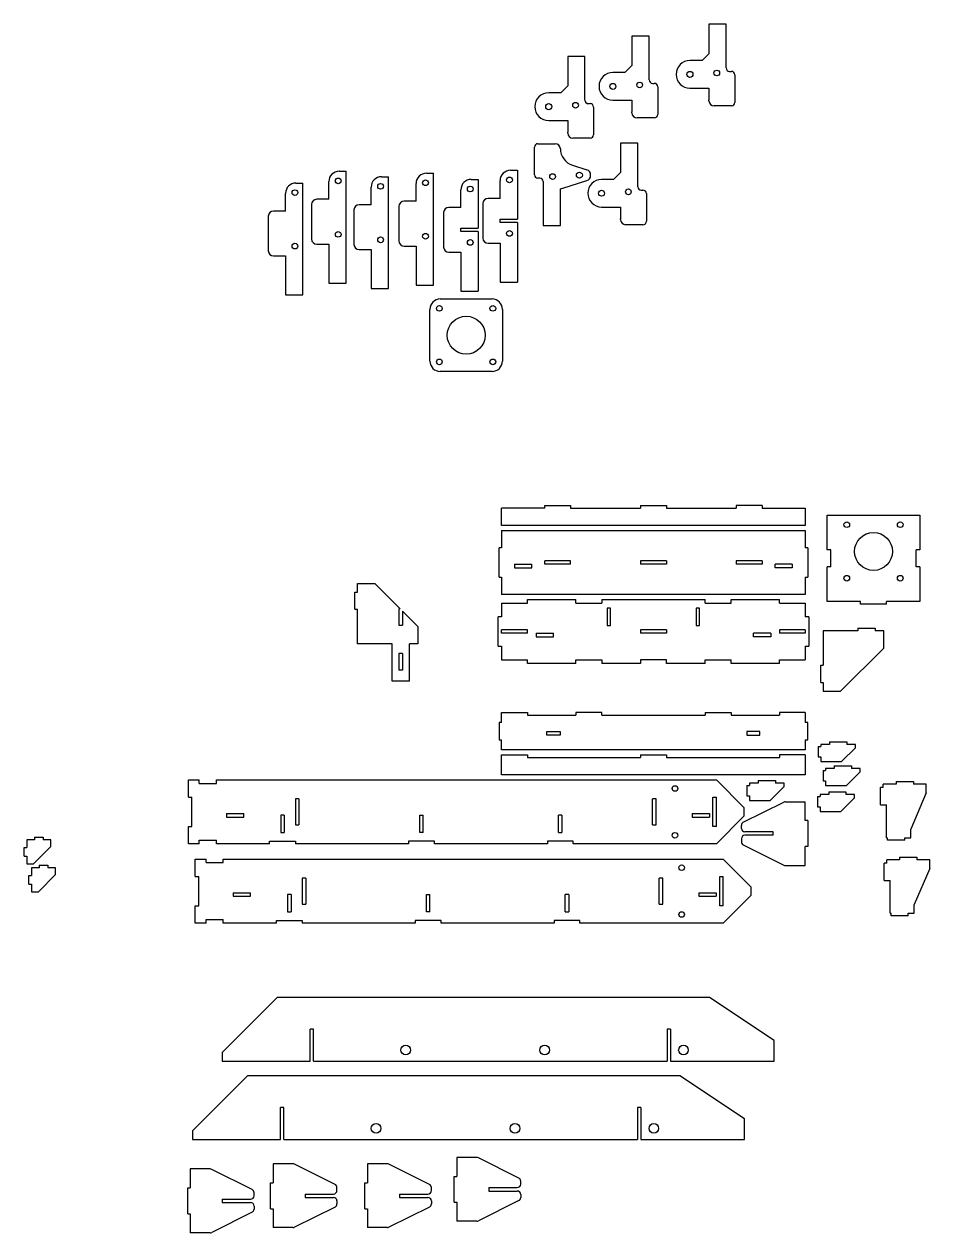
# Model space of a CAD drawing. Header units: millimetres. Extents: x -1032 to 1068, y -74 to 636.
# Drawn here: x 543 to 1068, y -64 to 636 of the extents above; entities that cross this region are included whole.
import ezdxf
from ezdxf.lldxf.tags import DXFTag

# ---------------------------------------------------------------- set-up
doc = ezdxf.new("R2010")
doc.units = ezdxf.units.MM
for name, color, linetype in [('BOTTOM__PLATE', 7, 'Continuous'), ('BOTTOM_CORNER_SU', 7, 'Continuous'), ('BOTTOM_JOINT_SUP', 7, 'Continuous'), ('BOTTOM_SUPPORT_P', 7, 'Continuous'), ('CORNER_SUPPORT', 7, 'Continuous'), ('Default', 7, 'Continuous'), ('EXRTUDER_BASE', 7, 'Continuous'), ('EXTRUDER_BOTTOM', 7, 'Continuous'), ('EXTRUDER_BOTTOM_', 7, 'Continuous'), ('EXTRUDER_MIDDLE_', 7, 'Continuous'), ('EXTRUDER_TOP', 7, 'Continuous'), ('MOTOR_CLAMP', 7, 'Continuous'), ('SIDE_PLATE', 7, 'Continuous'), ('SIDE_SUPPORT_PLA', 7, 'Continuous'), ('SUPPORT', 7, 'Continuous'), ('TOP_CORNER_SUPPO', 7, 'Continuous'), ('TOP_PLATE_', 7, 'Continuous'), ('TOP_SUPPORT_PLAT', 7, 'Continuous')]:
    doc.layers.add(name, color=color, linetype=linetype)
tags = doc.linetypes.add('HIDDEN2', pattern=[4.7625, 3.175, -1.5875]).pattern_tags.tags
tags[6:7] = [DXFTag(74, 4), DXFTag(75, 0), DXFTag(340, '0'), DXFTag(46, 0.0), DXFTag(50, 0.0), DXFTag(44, 0.0), DXFTag(45, 0.0)]
tags[4:5] = [DXFTag(74, 4), DXFTag(75, 0), DXFTag(340, '0'), DXFTag(46, 0.0), DXFTag(50, 0.0), DXFTag(44, 0.0), DXFTag(45, 0.0)]

# ---------------------------------------------------------------- blocks, each defined once
blk = doc.blocks.new('SE12')
at = {"layer": 'BOTTOM__PLATE', "color": 7, "linetype": 'Continuous'}
for p, q in [((820.23, 343), (996.23, 343)), ((820.23, 343), (820.23, 333)), ((996.23, 343), (996.23, 333)), ((818.73, 316), (818.73, 333)), ((820.23, 333), (818.73, 333)), ((997.73, 333), (996.23, 333)), ((997.73, 333), (997.73, 316)), ((827.73, 323.5), (827.73, 321.5)), ((827.73, 323.5), (837.73, 323.5)), ((837.73, 321.5), (837.73, 323.5)), ((860.23, 325.5), (845.23, 325.5)), ((845.23, 323.5), (845.23, 325.5)), ((860.23, 323.5), (845.23, 323.5)), ((860.23, 323.5), (860.23, 325.5)), ((900.73, 325.5), (900.73, 323.5)), ((915.73, 325.5), (900.73, 325.5)), ((915.73, 323.5), (900.73, 323.5)), ((915.73, 325.5), (915.73, 323.5)), ((971.23, 325.5), (956.23, 325.5)), ((956.23, 325.5), (956.23, 323.5)), ((971.23, 323.5), (956.23, 323.5)), ((971.23, 325.5), (971.23, 323.5)), ((978.73, 321.5), (978.73, 323.5)), ((988.73, 323.5), (978.73, 323.5)), ((988.73, 323.5), (988.73, 321.5)), ((818.73, 316), (820.23, 316)), ((820.23, 316), (820.23, 306)), ((827.73, 321.5), (837.73, 321.5)), ((988.73, 321.5), (978.73, 321.5)), ((996.23, 316), (996.23, 306)), ((996.23, 316), (997.73, 316)), ((996.23, 306), (820.23, 306))]:
    blk.add_line(p, q, dxfattribs=at)
blk = doc.blocks.new('SE13')
at = {"layer": 'BOTTOM_CORNER_SU', "color": 7, "linetype": 'Continuous'}
for p, q in [((1048.91, 197.52), (1048.91, 196.02)), ((1048.91, 197.52), (1058.91, 197.52)), ((1058.91, 197.52), (1058.91, 196.02)), ((1039.91, 184.02), (1039.91, 194.02)), ((1041.41, 194.02), (1039.91, 194.02)), ((1048.91, 196.02), (1041.41, 196.02)), ((1041.41, 194.02), (1041.41, 196.02)), ((1066.41, 191.02), (1057.41, 170.02)), ((1066.41, 196.02), (1058.91, 196.02)), ((1066.41, 191.02), (1066.41, 196.02)), ((1039.91, 184.02), (1043.41, 184.02)), ((1043.41, 165.02), (1043.41, 184.02)), ((1057.41, 165.02), (1057.41, 170.02)), ((1043.41, 165.02), (1043.91, 165.02)), ((1043.91, 163.52), (1043.91, 165.02)), ((1053.91, 163.52), (1043.91, 163.52)), ((1053.91, 165.02), (1057.41, 165.02)), ((1053.91, 163.52), (1053.91, 165.02))]:
    blk.add_line(p, q, dxfattribs=at)
blk = doc.blocks.new('SE14')
at = {"layer": 'BOTTOM_SUPPORT_P', "color": 7, "linetype": 'Continuous'}
for p, q in [((845.23, 357.5), (860.23, 357.5)), ((845.23, 356), (845.23, 357.5)), ((860.23, 357.5), (860.23, 356)), ((900.73, 357.5), (900.73, 356)), ((900.73, 357.5), (915.73, 357.5)), ((915.73, 357.5), (915.73, 356)), ((956.23, 357.5), (956.23, 356)), ((971.23, 357.5), (956.23, 357.5)), ((971.23, 357.5), (971.23, 356)), ((820.23, 346), (820.23, 356)), ((845.23, 356), (820.23, 356)), ((860.23, 356), (900.73, 356)), ((915.73, 356), (956.23, 356)), ((971.23, 356), (996.23, 356)), ((996.23, 356), (996.23, 346)), ((996.23, 346), (820.23, 346))]:
    blk.add_line(p, q, dxfattribs=at)
blk = doc.blocks.new('SE15')
at = {"layer": 'CORNER_SUPPORT', "color": 7, "linetype": 'Continuous'}
for p, q in [((794.31, -20.23), (794.31, -31.23)), ((805.84, -20.23), (794.31, -20.23)), ((830.2, -32.18), (806.73, -20.44)), ((792.81, -31.23), (794.31, -31.23)), ((792.81, -46.23), (792.81, -31.23)), ((831.31, -35.73), (831.31, -33.97)), ((812.81, -37.73), (829.31, -37.73)), ((812.81, -37.73), (812.81, -39.73)), ((812.81, -39.73), (829.31, -39.73)), ((831.31, -41.73), (831.31, -43.5)), ((792.81, -46.23), (794.31, -46.23)), ((794.31, -46.23), (794.31, -57.23)), ((830.2, -45.28), (806.73, -57.02)), ((805.84, -57.23), (794.31, -57.23))]:
    blk.add_line(p, q, dxfattribs=at)
for centre, start, end in [((805.84, -22.23), 63.43495, 90), ((829.31, -33.97), 0, 63.43495), ((829.31, -35.73), 270, 0), ((829.31, -41.73), 0, 90), ((829.31, -43.5), 296.56505, 0), ((805.84, -55.23), 270, 296.56505)]:
    blk.add_arc(centre, 2, start, end, dxfattribs=at)
blk = doc.blocks.new('SE16')
at = {"layer": 'MOTOR_CLAMP', "color": 7, "linetype": 'Continuous'}
for p, q in [((1009.02, 351.9), (1062.62, 351.9)), ((1009.02, 331.9), (1009.02, 351.9)), ((1062.62, 351.9), (1062.62, 331.9)), ((1011.02, 331.9), (1009.02, 331.9)), ((1011.02, 321.9), (1011.02, 331.9)), ((1062.62, 331.9), (1060.62, 331.9)), ((1060.62, 321.9), (1060.62, 331.9)), ((1009.02, 301.9), (1009.02, 321.9)), ((1011.02, 321.9), (1009.02, 321.9)), ((1062.62, 321.9), (1060.62, 321.9)), ((1062.62, 321.9), (1062.62, 301.9)), ((1028.32, 301.9), (1009.02, 301.9)), ((1028.32, 300.4), (1028.32, 301.9)), ((1062.62, 301.9), (1043.32, 301.9)), ((1043.32, 300.4), (1043.32, 301.9)), ((1043.32, 300.4), (1028.32, 300.4))]:
    blk.add_line(p, q, dxfattribs=at)
for centre, radius in [((1020.32, 346.4), 1.65), ((1051.32, 346.4), 1.65), ((1035.82, 330.9), 11), ((1020.32, 315.4), 1.65), ((1051.32, 315.4), 1.65)]:
    blk.add_circle(centre, radius, dxfattribs=at)
blk = doc.blocks.new('SE17')
at = {"layer": 'SIDE_PLATE', "color": 7, "linetype": 'Continuous'}
for p, q in [((638.73, 198.5), (644.98, 198.5)), ((638.73, 188.5), (638.73, 198.5)), ((644.98, 196.5), (644.98, 198.5)), ((644.98, 196.5), (654.98, 196.5)), ((654.98, 198.5), (944.73, 198.5)), ((654.98, 196.5), (654.98, 198.5)), ((960.73, 182.5), (944.73, 198.5)), ((638.73, 188.5), (640.73, 188.5)), ((640.73, 171.5), (640.73, 188.5)), ((700.73, 187.5), (700.73, 172.5)), ((702.73, 187.5), (700.73, 187.5)), ((702.73, 187.5), (702.73, 172.5)), ((909.73, 187.5), (907.73, 187.5)), ((907.73, 172.5), (907.73, 187.5)), ((909.73, 172.5), (909.73, 187.5)), ((942.73, 188.5), (944.73, 188.5)), ((942.73, 171.5), (942.73, 188.5)), ((944.73, 171.5), (944.73, 188.5)), ((960.73, 182.5), (960.73, 177.5)), ((660.73, 179), (660.73, 177)), ((660.73, 179), (670.73, 179)), ((660.73, 177), (670.73, 177)), ((670.73, 177), (670.73, 179)), ((692.23, 178), (692.23, 168)), ((694.23, 178), (692.23, 178)), ((694.23, 178), (694.23, 168)), ((772.73, 168), (772.73, 178)), ((772.73, 178), (774.73, 178)), ((774.73, 168), (774.73, 178)), ((853.23, 168), (853.23, 178)), ((855.23, 178), (853.23, 178)), ((855.23, 178), (855.23, 168)), ((930.73, 179), (930.73, 177)), ((930.73, 179), (940.73, 179)), ((930.73, 177), (940.73, 177)), ((940.73, 179), (940.73, 177)), ((960.73, 177.5), (944.73, 161.5)), ((638.73, 171.5), (640.73, 171.5)), ((638.73, 161.5), (638.73, 171.5)), ((700.73, 172.5), (702.73, 172.5)), ((907.73, 172.5), (909.73, 172.5)), ((944.73, 171.5), (942.73, 171.5)), ((644.98, 161.5), (638.73, 161.5)), ((644.98, 163.5), (654.98, 163.5)), ((644.98, 161.5), (644.98, 163.5)), ((654.98, 161.5), (654.98, 163.5)), ((685.73, 161.5), (654.98, 161.5)), ((685.73, 163), (700.73, 163)), ((685.73, 161.5), (685.73, 163)), ((692.23, 168), (694.23, 168)), ((700.73, 163), (700.73, 161.5)), ((766.23, 161.5), (700.73, 161.5)), ((766.23, 163), (766.23, 161.5)), ((781.23, 163), (766.23, 163)), ((774.73, 168), (772.73, 168)), ((781.23, 161.5), (781.23, 163)), ((846.73, 161.5), (781.23, 161.5)), ((846.73, 163), (846.73, 161.5)), ((861.73, 163), (846.73, 163)), ((853.23, 168), (855.23, 168)), ((861.73, 161.5), (861.73, 163)), ((944.73, 161.5), (861.73, 161.5))]:
    blk.add_line(p, q, dxfattribs=at)
for centre in [(920.7, 193.55), (920.7, 166.44)]:
    blk.add_circle(centre, 1.62, dxfattribs=at)
blk = doc.blocks.new('SE18')
at = {"layer": 'SIDE_SUPPORT_PLA', "color": 7, "linetype": 'Continuous'}
for p, q in [((658.16, 40.49), (690.16, 72.49)), ((940.74, 72.49), (690.16, 72.49)), ((978.16, 47.49), (940.74, 72.49)), ((711.16, 53.99), (709.16, 53.99)), ((709.16, 35.49), (709.16, 53.99)), ((711.16, 35.49), (711.16, 53.99)), ((916.16, 53.99), (916.16, 35.49)), ((918.16, 53.99), (916.16, 53.99)), ((918.16, 53.99), (918.16, 35.49)), ((978.16, 35.49), (978.16, 47.49)), ((658.16, 40.49), (658.16, 35.49)), ((658.16, 35.49), (709.16, 35.49)), ((711.16, 35.49), (916.16, 35.49)), ((918.16, 35.49), (978.16, 35.49))]:
    blk.add_line(p, q, dxfattribs=at)
for centre in [(764.66, 41.99), (845.16, 41.99), (925.66, 41.99)]:
    blk.add_circle(centre, 2.8, dxfattribs=at)
blk = doc.blocks.new('SE19')
at = {"layer": 'TOP_CORNER_SUPPO', "color": 7, "linetype": 'Continuous'}
for p, q in [((1006.71, 284.94), (1006.71, 264.94)), ((1026.71, 284.94), (1006.71, 284.94)), ((1026.71, 286.44), (1026.71, 284.94)), ((1026.71, 286.44), (1036.71, 286.44)), ((1036.71, 286.44), (1036.71, 284.94)), ((1041.71, 284.94), (1036.71, 284.94)), ((1041.71, 274.94), (1041.71, 284.94)), ((1041.71, 274.94), (1016.71, 249.94)), ((1005.21, 264.94), (1006.71, 264.94)), ((1005.21, 254.94), (1005.21, 264.94)), ((1005.21, 254.94), (1006.71, 254.94)), ((1006.71, 254.94), (1006.71, 249.94)), ((1006.71, 249.94), (1016.71, 249.94))]:
    blk.add_line(p, q, dxfattribs=at)
blk = doc.blocks.new('SE20')
at = {"layer": 'TOP_PLATE_', "color": 7, "linetype": 'Continuous'}
for p, q in [((835.23, 303), (863.23, 303)), ((835.23, 301), (835.23, 303)), ((863.23, 301), (863.23, 303)), ((878.23, 303), (938.23, 303)), ((878.23, 303), (878.23, 301)), ((938.23, 301), (938.23, 303)), ((953.23, 303), (981.23, 303)), ((953.23, 301), (953.23, 303)), ((981.23, 301), (981.23, 303)), ((820.23, 301), (820.23, 293)), ((820.23, 301), (835.23, 301)), ((863.23, 301), (878.23, 301)), ((881.43, 298), (881.43, 288)), ((883.43, 298), (881.43, 298)), ((883.43, 288), (883.43, 298)), ((933.03, 298), (933.03, 288)), ((935.03, 298), (933.03, 298)), ((935.03, 288), (935.03, 298)), ((938.23, 301), (953.23, 301)), ((981.23, 301), (996.23, 301)), ((996.23, 301), (996.23, 293)), ((818.23, 276), (818.23, 293)), ((820.23, 293), (818.23, 293)), ((881.43, 288), (883.43, 288)), ((933.03, 288), (935.03, 288)), ((998.23, 293), (996.23, 293)), ((998.23, 293), (998.23, 276)), ((835.23, 285.5), (820.23, 285.5)), ((820.23, 283.5), (820.23, 285.5)), ((835.23, 283.5), (820.23, 283.5)), ((835.23, 283.5), (835.23, 285.5)), ((840.23, 283.5), (840.23, 281.5)), ((840.23, 283.5), (850.23, 283.5)), ((840.23, 281.5), (850.23, 281.5)), ((850.23, 281.5), (850.23, 283.5)), ((900.73, 285.5), (900.73, 283.5)), ((915.73, 285.5), (900.73, 285.5)), ((915.73, 283.5), (900.73, 283.5)), ((915.73, 285.5), (915.73, 283.5)), ((966.23, 281.5), (966.23, 283.5)), ((976.23, 283.5), (966.23, 283.5)), ((976.23, 281.5), (966.23, 281.5)), ((976.23, 283.5), (976.23, 281.5)), ((996.23, 285.5), (981.23, 285.5)), ((981.23, 285.5), (981.23, 283.5)), ((996.23, 283.5), (981.23, 283.5)), ((996.23, 285.5), (996.23, 283.5)), ((818.23, 276), (820.23, 276)), ((820.23, 276), (820.23, 268)), ((996.23, 276), (996.23, 268)), ((996.23, 276), (998.23, 276)), ((820.23, 268), (835.23, 268)), ((835.23, 266), (835.23, 268)), ((863.23, 268), (878.23, 268)), ((863.23, 266), (863.23, 268)), ((878.23, 268), (878.23, 266)), ((900.73, 268), (900.73, 266)), ((915.73, 268), (900.73, 268)), ((915.73, 266), (915.73, 268)), ((938.23, 268), (953.23, 268)), ((938.23, 266), (938.23, 268)), ((953.23, 266), (953.23, 268)), ((981.23, 268), (996.23, 268)), ((981.23, 266), (981.23, 268)), ((863.23, 266), (835.23, 266)), ((900.73, 266), (878.23, 266)), ((938.23, 266), (915.73, 266)), ((981.23, 266), (953.23, 266))]:
    blk.add_line(p, q, dxfattribs=at)
blk = doc.blocks.new('SE21')
at = {"layer": 'TOP_SUPPORT_PLAT', "color": 7, "linetype": 'Continuous'}
for p, q in [((820.23, 231.75), (818.73, 231.75)), ((818.73, 231.75), (818.73, 221.75)), ((820.23, 237.5), (835.23, 237.5)), ((820.23, 231.75), (820.23, 237.5)), ((835.23, 237.5), (835.23, 236)), ((835.23, 236), (863.23, 236)), ((878.23, 237.5), (863.23, 237.5)), ((863.23, 237.5), (863.23, 236)), ((878.23, 236), (878.23, 237.5)), ((878.23, 236), (938.23, 236)), ((938.23, 237.5), (938.23, 236)), ((938.23, 237.5), (953.23, 237.5)), ((953.23, 237.5), (953.23, 236)), ((953.23, 236), (981.23, 236)), ((996.23, 237.5), (981.23, 237.5)), ((981.23, 237.5), (981.23, 236)), ((996.23, 237.5), (996.23, 231.75)), ((997.73, 231.75), (996.23, 231.75)), ((997.73, 221.75), (997.73, 231.75)), ((846.51, 226.52), (854.1, 226.52)), ((846.51, 224.52), (846.51, 226.52)), ((854.1, 224.52), (846.51, 224.52)), ((854.1, 226.52), (854.1, 224.52)), ((962.35, 226.52), (962.35, 224.52)), ((969.94, 226.52), (962.35, 226.52)), ((962.35, 224.52), (969.94, 224.52)), ((969.94, 224.52), (969.94, 226.52)), ((818.73, 221.75), (820.23, 221.75)), ((820.23, 216), (820.23, 221.75)), ((996.23, 221.75), (996.23, 216)), ((996.23, 221.75), (997.73, 221.75)), ((996.23, 216), (820.23, 216))]:
    blk.add_line(p, q, dxfattribs=at)
blk = doc.blocks.new('SE22')
at = {"layer": 'TOP_SUPPORT_PLAT', "color": 7, "linetype": 'Continuous'}
for p, q in [((820.23, 201.5), (820.23, 213)), ((820.23, 213), (835.23, 213)), ((835.23, 213), (835.23, 211.5)), ((835.23, 211.5), (900.73, 211.5)), ((900.73, 213), (900.73, 211.5)), ((900.73, 213), (915.73, 213)), ((915.73, 213), (915.73, 211.5)), ((915.73, 211.5), (981.23, 211.5)), ((996.23, 213), (981.23, 213)), ((981.23, 213), (981.23, 211.5)), ((996.23, 213), (996.23, 201.5)), ((996.23, 201.5), (820.23, 201.5))]:
    blk.add_line(p, q, dxfattribs=at)
blk = doc.blocks.new('SE23')
at = {"layer": 'CORNER_SUPPORT', "color": 7, "linetype": 'Continuous'}
for p, q in [((960.33, 173.96), (983.8, 185.69)), ((984.7, 185.9), (996.23, 185.9)), ((996.23, 174.9), (996.23, 185.9)), ((959.23, 170.4), (959.23, 172.17)), ((977.73, 168.4), (961.23, 168.4)), ((977.73, 166.4), (977.73, 168.4)), ((997.73, 174.9), (996.23, 174.9)), ((997.73, 174.9), (997.73, 159.9)), ((959.23, 164.4), (959.23, 162.64)), ((977.73, 166.4), (961.23, 166.4)), ((960.33, 160.85), (983.8, 149.12)), ((996.23, 148.9), (996.23, 159.9)), ((997.73, 159.9), (996.23, 159.9)), ((984.7, 148.9), (996.23, 148.9))]:
    blk.add_line(p, q, dxfattribs=at)
for centre, start, end in [((984.7, 183.9), 90, 116.56505), ((961.23, 172.17), 116.56505, 180), ((961.23, 170.4), 180, 270), ((961.23, 164.4), 90, 180), ((961.23, 162.64), 180, 243.43495), ((984.7, 150.9), 243.43495, 270)]:
    blk.add_arc(centre, 2, start, end, dxfattribs=at)
blk = doc.blocks.new('SE24')
at = {"layer": 'SUPPORT', "color": 7, "linetype": 'Continuous'}
for p, q in [((963.95, 196.6), (963.95, 195.35)), ((968.95, 196.6), (963.95, 196.6)), ((968.95, 198.1), (968.95, 196.6)), ((968.95, 198.1), (978.95, 198.1)), ((978.95, 198.1), (978.95, 196.6)), ((983.95, 196.6), (978.95, 196.6)), ((983.95, 194.6), (983.95, 196.6)), ((962.45, 195.35), (963.95, 195.35)), ((962.45, 195.35), (962.45, 189.35)), ((962.45, 189.35), (963.95, 189.35)), ((963.95, 189.35), (963.95, 186.6)), ((975.95, 186.6), (983.95, 194.6)), ((963.95, 186.6), (975.95, 186.6))]:
    blk.add_line(p, q, dxfattribs=at)
blk = doc.blocks.new('SE25')
at = {"layer": 'TOP_CORNER_SUPPO', "color": 7, "linetype": 'Continuous'}
for p, q in [((736.73, 307.39), (736.73, 312.39)), ((736.73, 312.39), (746.73, 312.39)), ((746.73, 312.39), (761.43, 297.68)), ((735.23, 307.39), (736.73, 307.39)), ((735.23, 297.39), (735.23, 307.39)), ((735.23, 297.39), (736.73, 297.39)), ((736.73, 277.39), (736.73, 297.39)), ((760.73, 297.68), (760.73, 288.18)), ((761.43, 297.68), (760.73, 297.68)), ((762.73, 296.39), (771.73, 287.39)), ((762.73, 296.39), (762.73, 288.18)), ((760.73, 288.18), (762.73, 288.18)), ((771.73, 287.39), (771.73, 277.39)), ((756.73, 277.39), (736.73, 277.39)), ((756.73, 255.68), (756.73, 277.39)), ((766.73, 255.68), (766.73, 277.39)), ((771.73, 277.39), (766.73, 277.39)), ((762.73, 271.68), (760.73, 271.68)), ((760.73, 271.68), (760.73, 262.18)), ((762.73, 271.68), (762.73, 262.18)), ((762.73, 262.18), (760.73, 262.18)), ((766.73, 255.68), (756.73, 255.68))]:
    blk.add_line(p, q, dxfattribs=at)
blk = doc.blocks.new('SE40')
at = {"layer": 'EXRTUDER_BASE', "color": 7, "linetype": 'Continuous'}
for p, q in [((784.69, 477.2), (814.69, 477.2)), ((778.69, 441.2), (778.69, 471.2)), ((820.69, 471.2), (820.69, 441.2)), ((814.69, 435.2), (784.69, 435.2))]:
    blk.add_line(p, q, dxfattribs=at)
for centre, radius in [((784.13, 471.76), 1.65), ((815.13, 471.76), 1.65), ((799.69, 456.2), 11), ((784.13, 440.76), 1.65), ((815.13, 440.76), 1.65)]:
    blk.add_circle(centre, radius, dxfattribs=at)
for centre, start, end in [((784.69, 471.2), 90, 180), ((814.69, 471.2), 0, 90), ((784.69, 441.2), 180, 270), ((814.69, 441.2), 270, 0)]:
    blk.add_arc(centre, 6, start, end, dxfattribs=at)
blk = doc.blocks.new('SE41')
at = {"layer": 'EXTRUDER_BOTTOM', "color": 7, "linetype": 'Continuous'}
for p, q in [((776.66, 550.09), (780.66, 550.09)), ((780.66, 485.26), (780.66, 550.09)), ((770.66, 533.85), (770.66, 544.09)), ((770.66, 533.85), (763.66, 533.85)), ((760.66, 530.85), (760.66, 510.85)), ((763.66, 507.85), (770.66, 507.85)), ((770.66, 507.85), (770.66, 485.26)), ((770.66, 485.26), (780.66, 485.26))]:
    blk.add_line(p, q, dxfattribs=at)
for centre in [(776.1, 544.54), (776.1, 513.54)]:
    blk.add_circle(centre, 1.65, dxfattribs=at)
for centre, radius, start, end in [((776.66, 544.09), 6, 90, 180), ((763.66, 530.85), 3, 90, 180), ((763.66, 510.85), 3, 180, 270)]:
    blk.add_arc(centre, radius, start, end, dxfattribs=at)
blk = doc.blocks.new('SE42')
at = {"layer": 'EXTRUDER_TOP', "color": 7, "linetype": 'Continuous'}
for p, q in [((839.31, 549.2), (839.31, 565.2)), ((841.31, 567.2), (851.29, 567.2)), ((861.29, 554.75), (869.71, 552.11)), ((842.31, 547.2), (841.31, 547.2)), ((871.81, 548.65), (871.81, 549.25)), ((844.31, 545.2), (844.31, 519.85)), ((854.29, 519.85), (854.29, 541.06)), ((855.77, 541.41), (869.71, 545.79)), ((844.31, 519.85), (854.29, 519.85))]:
    blk.add_line(p, q, dxfattribs=at)
for centre, radius in [((849.76, 548.14), 1.65), ((865.31, 548.95), 1.75)]:
    blk.add_circle(centre, radius, dxfattribs=at)
for centre, radius, start, end in [((841.31, 565.2), 2, 90, 179.99999), ((851.29, 564.2), 3, 0.41906, 90), ((864.29, 564.29), 10, 180.41906, 252.55281), ((841.31, 549.2), 2, 179.99999, 270), ((842.31, 545.2), 2, 0, 90), ((868.81, 549.25), 3, 0, 72.55281), ((868.81, 548.65), 3, 287.44719, 0), ((852.77, 550.95), 10, 278.72359, 287.44719)]:
    blk.add_arc(centre, radius, start, end, dxfattribs=at)
blk = doc.blocks.new('SE43')
at = {"layer": 'EXTRUDER_MIDDLE_', "color": 7, "linetype": 'Continuous'}
for p, q in [((858.53, 617.75), (858.53, 600.65)), ((868.53, 617.75), (858.53, 617.75)), ((868.53, 592.4), (868.53, 617.75)), ((854.53, 596.65), (847.53, 596.65)), ((858.53, 600.65), (854.53, 596.65)), ((870.53, 590.4), (871.53, 590.4)), ((873.53, 588.4), (873.53, 572.4)), ((847.53, 580.65), (858.53, 580.65)), ((858.53, 580.65), (858.53, 573.91)), ((871.53, 570.4), (861.54, 570.4))]:
    blk.add_line(p, q, dxfattribs=at)
at = {"layer": 'EXTRUDER_MIDDLE_', "color": 7, "linetype": 'HIDDEN2'}
for p, q in [((847.53, 580.65), (858.53, 580.65)), ((871.53, 570.4), (861.54, 570.4))]:
    blk.add_line(p, q, dxfattribs=at)
at = {"layer": 'EXTRUDER_MIDDLE_', "color": 7, "linetype": 'Continuous'}
for centre, radius in [((847.53, 588.65), 1.75), ((863.08, 589.46), 1.65)]:
    blk.add_circle(centre, radius, dxfattribs=at)
for centre, radius, start, end in [((847.53, 588.65), 8, 90, 270), ((870.53, 592.4), 2, 180, 270), ((871.53, 588.4), 2, 0, 90), ((848.54, 573.31), 10, 0.41906, 3.44768), ((861.54, 573.4), 3, 180.41906, 270), ((871.53, 572.4), 2, 270.00001, 0)]:
    blk.add_arc(centre, radius, start, end, dxfattribs=at)
blk = doc.blocks.new('SE44')
at = {"layer": 'EXTRUDER_BOTTOM_', "color": 7, "linetype": 'Continuous'}
for p, q in [((802.61, 546.49), (806.61, 546.49)), ((806.61, 546.49), (806.61, 518.24)), ((796.61, 530.24), (796.61, 540.49)), ((786.61, 527.24), (786.61, 507.24)), ((796.61, 530.24), (789.61, 530.24)), ((796.61, 518.24), (806.61, 518.24)), ((796.61, 516.24), (796.61, 518.24)), ((806.61, 516.24), (796.61, 516.24)), ((806.61, 516.24), (806.6, 481.65)), ((789.61, 504.24), (796.61, 504.24)), ((796.61, 504.24), (796.61, 481.65)), ((796.61, 481.65), (806.6, 481.65))]:
    blk.add_line(p, q, dxfattribs=at)
for centre in [(802.05, 540.94), (802.05, 509.94)]:
    blk.add_circle(centre, 1.65, dxfattribs=at)
for centre, radius, start, end in [((802.61, 540.49), 6, 90, 180), ((789.61, 527.24), 3, 90, 180), ((789.61, 507.24), 3, 180, 270)]:
    blk.add_arc(centre, radius, start, end, dxfattribs=at)
blk = doc.blocks.new('SE76')
at = {"layer": 'BOTTOM_JOINT_SUP', "color": 7, "linetype": 'Continuous'}
for p, q in [((544.94, 163.87), (544.94, 159.37)), ((549.44, 163.87), (544.94, 163.87)), ((549.44, 165.37), (549.44, 163.87)), ((549.44, 165.37), (554.44, 165.37)), ((554.44, 165.37), (554.44, 163.87)), ((558.94, 163.87), (554.44, 163.87)), ((558.94, 159.87), (558.94, 163.87)), ((543.44, 159.37), (544.94, 159.37)), ((543.44, 154.37), (543.44, 159.37)), ((543.44, 154.37), (544.94, 154.37)), ((544.94, 154.37), (544.94, 149.87)), ((548.94, 149.87), (558.94, 159.87)), ((544.94, 149.87), (548.94, 149.87))]:
    blk.add_line(p, q, dxfattribs=at)
blk = doc.blocks.new('SE78')
at = {"layer": 'BOTTOM_JOINT_SUP', "color": 7, "linetype": 'Continuous'}
for p, q in [((547.69, 147.6), (547.69, 143.1)), ((552.19, 147.6), (547.69, 147.6)), ((552.19, 149.1), (552.19, 147.6)), ((552.19, 149.1), (557.19, 149.1)), ((557.19, 149.1), (557.19, 147.6)), ((561.69, 147.6), (557.19, 147.6)), ((561.69, 143.6), (561.69, 147.6)), ((546.19, 143.1), (547.69, 143.1)), ((546.19, 138.1), (546.19, 143.1)), ((551.69, 133.6), (561.69, 143.6)), ((546.19, 138.1), (547.69, 138.1)), ((547.69, 138.1), (547.69, 133.6)), ((547.69, 133.6), (551.69, 133.6))]:
    blk.add_line(p, q, dxfattribs=at)
blk = doc.blocks.new('SE112')
at = {"layer": 'BOTTOM_CORNER_SU', "color": 7, "linetype": 'Continuous'}
for p, q in [((1041.97, 140.23), (1041.97, 150.23)), ((1043.47, 150.23), (1041.97, 150.23)), ((1050.97, 152.23), (1043.47, 152.23)), ((1043.47, 150.23), (1043.47, 152.23)), ((1050.97, 153.73), (1050.97, 152.23)), ((1050.97, 153.73), (1060.97, 153.73)), ((1068.47, 147.23), (1059.47, 126.23)), ((1060.97, 153.73), (1060.97, 152.23)), ((1068.47, 152.23), (1060.97, 152.23)), ((1068.47, 147.23), (1068.47, 152.23)), ((1041.97, 140.23), (1045.47, 140.23)), ((1045.47, 121.23), (1045.47, 140.23)), ((1059.47, 121.23), (1059.47, 126.23)), ((1045.47, 121.23), (1045.97, 121.23)), ((1045.97, 119.73), (1045.97, 121.23)), ((1055.97, 119.73), (1045.97, 119.73)), ((1055.97, 121.23), (1059.47, 121.23)), ((1055.97, 119.73), (1055.97, 121.23))]:
    blk.add_line(p, q, dxfattribs=at)
blk = doc.blocks.new('SE113')
at = {"layer": 'CORNER_SUPPORT', "color": 7, "linetype": 'Continuous'}
for p, q in [((639.74, -26.95), (639.74, -37.95)), ((651.27, -26.95), (639.74, -26.95)), ((675.63, -38.9), (652.16, -27.16)), ((638.24, -37.95), (639.74, -37.95)), ((638.24, -52.95), (638.24, -37.95)), ((676.74, -42.45), (676.74, -40.69)), ((658.24, -44.45), (674.74, -44.45)), ((658.24, -44.45), (658.24, -46.45)), ((658.24, -46.45), (674.74, -46.45)), ((676.74, -48.45), (676.74, -50.21)), ((638.24, -52.95), (639.74, -52.95)), ((639.74, -52.95), (639.74, -63.95)), ((675.63, -52), (652.16, -63.74)), ((651.27, -63.95), (639.74, -63.95))]:
    blk.add_line(p, q, dxfattribs=at)
for centre, start, end in [((651.27, -28.95), 63.43495, 90), ((674.74, -40.69), 0, 63.43495), ((674.74, -42.45), 270, 0), ((674.74, -48.45), 0, 90), ((674.74, -50.21), 296.56505, 0), ((651.27, -61.95), 270, 296.56505)]:
    blk.add_arc(centre, 2, start, end, dxfattribs=at)
blk = doc.blocks.new('SE114')
at = {"layer": 'CORNER_SUPPORT', "color": 7, "linetype": 'Continuous'}
for p, q in [((687.79, -23.95), (687.79, -34.95)), ((699.32, -23.95), (687.79, -23.95)), ((723.68, -35.9), (700.21, -24.16)), ((686.29, -34.95), (687.79, -34.95)), ((686.29, -49.95), (686.29, -34.95)), ((706.29, -41.45), (722.79, -41.45)), ((706.29, -41.45), (706.29, -43.45)), ((724.79, -39.45), (724.79, -37.69)), ((723.68, -49), (700.21, -60.74)), ((706.29, -43.45), (722.79, -43.45)), ((724.79, -45.45), (724.79, -47.21)), ((686.29, -49.95), (687.79, -49.95)), ((687.79, -49.95), (687.79, -60.95)), ((699.32, -60.95), (687.79, -60.95))]:
    blk.add_line(p, q, dxfattribs=at)
for centre, start, end in [((699.32, -25.95), 63.43495, 90), ((722.79, -39.45), 270, 0), ((722.79, -37.69), 0, 63.43495), ((722.79, -45.45), 0, 90), ((722.79, -47.21), 296.56505, 0), ((699.32, -58.95), 270, 296.56505)]:
    blk.add_arc(centre, 2, start, end, dxfattribs=at)
blk = doc.blocks.new('SE115')
at = {"layer": 'CORNER_SUPPORT', "color": 7, "linetype": 'Continuous'}
for p, q in [((742.51, -23.95), (742.51, -34.95)), ((754.04, -23.95), (742.51, -23.95)), ((778.4, -35.9), (754.93, -24.16)), ((741.01, -34.95), (742.51, -34.95)), ((741.01, -49.95), (741.01, -34.95)), ((761.01, -41.45), (777.51, -41.45)), ((761.01, -41.45), (761.01, -43.45)), ((779.51, -39.45), (779.51, -37.69)), ((778.4, -49), (754.93, -60.74)), ((761.01, -43.45), (777.51, -43.45)), ((779.51, -45.45), (779.51, -47.21)), ((741.01, -49.95), (742.51, -49.95)), ((742.51, -49.95), (742.51, -60.95)), ((754.04, -60.95), (742.51, -60.95))]:
    blk.add_line(p, q, dxfattribs=at)
for centre, start, end in [((754.04, -25.95), 63.43495, 90), ((777.51, -39.45), 270, 0), ((777.51, -37.69), 0, 63.43495), ((777.51, -45.45), 0, 90), ((777.51, -47.21), 296.56505, 0), ((754.04, -58.95), 270, 296.56505)]:
    blk.add_arc(centre, 2, start, end, dxfattribs=at)
blk = doc.blocks.new('SE116')
at = {"layer": 'SIDE_SUPPORT_PLA', "color": 7, "linetype": 'Continuous'}
for p, q in [((640.97, -4.9), (672.97, 27.1)), ((923.55, 27.1), (672.97, 27.1)), ((960.97, 2.1), (923.55, 27.1)), ((693.97, 8.6), (691.97, 8.6)), ((691.97, -9.9), (691.97, 8.6)), ((693.97, -9.9), (693.97, 8.6)), ((898.97, 8.6), (898.97, -9.9)), ((900.97, 8.6), (898.97, 8.6)), ((900.97, 8.6), (900.97, -9.9)), ((960.97, -9.9), (960.97, 2.1)), ((640.97, -4.9), (640.97, -9.9)), ((640.97, -9.9), (691.97, -9.9)), ((693.97, -9.9), (898.97, -9.9)), ((900.97, -9.9), (960.97, -9.9))]:
    blk.add_line(p, q, dxfattribs=at)
for centre in [(747.47, -3.4), (827.97, -3.4), (908.47, -3.4)]:
    blk.add_circle(centre, 2.8, dxfattribs=at)
blk = doc.blocks.new('SE117')
at = {"layer": 'SIDE_PLATE', "color": 7, "linetype": 'Continuous'}
for p, q in [((642.64, 152.56), (648.89, 152.56)), ((642.64, 142.56), (642.64, 152.56)), ((648.89, 150.56), (648.89, 152.56)), ((648.89, 150.56), (658.89, 150.56)), ((658.89, 152.56), (948.64, 152.56)), ((658.89, 150.56), (658.89, 152.56)), ((964.64, 136.56), (948.64, 152.56)), ((642.64, 142.56), (644.64, 142.56)), ((644.64, 125.56), (644.64, 142.56)), ((704.64, 141.56), (704.64, 126.56)), ((706.64, 141.56), (704.64, 141.56)), ((706.64, 141.56), (706.64, 126.56)), ((913.64, 141.56), (911.64, 141.56)), ((911.64, 126.56), (911.64, 141.56)), ((913.64, 126.56), (913.64, 141.56)), ((946.64, 142.56), (948.64, 142.56)), ((946.64, 125.56), (946.64, 142.56)), ((948.64, 125.56), (948.64, 142.56)), ((964.64, 136.56), (964.64, 131.56)), ((664.64, 133.06), (664.64, 131.06)), ((664.64, 133.06), (674.64, 133.06)), ((664.64, 131.06), (674.64, 131.06)), ((674.64, 131.06), (674.64, 133.06)), ((696.14, 132.06), (696.14, 122.06)), ((698.14, 132.06), (696.14, 132.06)), ((698.14, 132.06), (698.14, 122.06)), ((704.64, 126.56), (706.64, 126.56)), ((776.64, 122.06), (776.64, 132.06)), ((776.64, 132.06), (778.64, 132.06)), ((778.64, 122.06), (778.64, 132.06)), ((857.14, 122.06), (857.14, 132.06)), ((859.14, 132.06), (857.14, 132.06)), ((859.14, 132.06), (859.14, 122.06)), ((911.64, 126.56), (913.64, 126.56)), ((934.64, 133.06), (934.64, 131.06)), ((934.64, 133.06), (944.64, 133.06)), ((934.64, 131.06), (944.64, 131.06)), ((944.64, 133.06), (944.64, 131.06)), ((964.64, 131.56), (948.64, 115.56)), ((642.64, 125.56), (644.64, 125.56)), ((642.64, 115.56), (642.64, 125.56)), ((696.14, 122.06), (698.14, 122.06)), ((778.64, 122.06), (776.64, 122.06)), ((857.14, 122.06), (859.14, 122.06)), ((948.64, 125.56), (946.64, 125.56)), ((648.89, 115.56), (642.64, 115.56)), ((648.89, 117.56), (658.89, 117.56)), ((648.89, 115.56), (648.89, 117.56)), ((658.89, 115.56), (658.89, 117.56)), ((689.64, 115.56), (658.89, 115.56)), ((689.64, 117.06), (704.64, 117.06)), ((689.64, 115.56), (689.64, 117.06)), ((704.64, 117.06), (704.64, 115.56)), ((770.14, 115.56), (704.64, 115.56)), ((770.14, 117.06), (770.14, 115.56)), ((785.14, 117.06), (770.14, 117.06)), ((785.14, 115.56), (785.14, 117.06)), ((850.64, 115.56), (785.14, 115.56)), ((850.64, 117.06), (850.64, 115.56)), ((865.64, 117.06), (850.64, 117.06)), ((865.64, 115.56), (865.64, 117.06)), ((948.64, 115.56), (865.64, 115.56))]:
    blk.add_line(p, q, dxfattribs=at)
for centre in [(924.61, 147.62), (924.61, 120.51)]:
    blk.add_circle(centre, 1.62, dxfattribs=at)
blk = doc.blocks.new('SE122')
at = {"layer": 'SUPPORT', "color": 7, "linetype": 'Continuous'}
for p, q in [((1003.83, 217.84), (1005.33, 217.84)), ((1003.83, 217.84), (1003.83, 211.84)), ((1005.33, 219.09), (1005.33, 217.84)), ((1010.33, 219.09), (1005.33, 219.09)), ((1010.33, 220.59), (1010.33, 219.09)), ((1010.33, 220.59), (1020.33, 220.59)), ((1020.33, 220.59), (1020.33, 219.09)), ((1025.33, 219.09), (1020.33, 219.09)), ((1025.33, 217.09), (1025.33, 219.09)), ((1003.83, 211.84), (1005.33, 211.84)), ((1005.33, 211.84), (1005.33, 209.09)), ((1017.33, 209.09), (1025.33, 217.09)), ((1005.33, 209.09), (1017.33, 209.09))]:
    blk.add_line(p, q, dxfattribs=at)
blk = doc.blocks.new('SE123')
at = {"layer": 'SUPPORT', "color": 7, "linetype": 'Continuous'}
for p, q in [((1006.58, 203.96), (1008.08, 203.96)), ((1006.58, 203.96), (1006.58, 197.96)), ((1008.08, 205.21), (1008.08, 203.96)), ((1013.08, 205.21), (1008.08, 205.21)), ((1013.08, 206.71), (1013.08, 205.21)), ((1013.08, 206.71), (1023.08, 206.71)), ((1020.08, 195.21), (1028.08, 203.21)), ((1023.08, 206.71), (1023.08, 205.21)), ((1028.08, 205.21), (1023.08, 205.21)), ((1028.08, 203.21), (1028.08, 205.21)), ((1006.58, 197.96), (1008.08, 197.96)), ((1008.08, 197.96), (1008.08, 195.21)), ((1008.08, 195.21), (1020.08, 195.21))]:
    blk.add_line(p, q, dxfattribs=at)
blk = doc.blocks.new('SE124')
at = {"layer": 'SUPPORT', "color": 7, "linetype": 'Continuous'}
for p, q in [((1004.83, 190.15), (1004.83, 188.9)), ((1009.83, 190.15), (1004.83, 190.15)), ((1009.83, 191.65), (1009.83, 190.15)), ((1009.83, 191.65), (1019.83, 191.65)), ((1019.83, 191.65), (1019.83, 190.15)), ((1024.83, 190.15), (1019.83, 190.15)), ((1024.83, 188.15), (1024.83, 190.15)), ((1003.33, 188.9), (1004.83, 188.9)), ((1003.33, 188.9), (1003.33, 182.9)), ((1003.33, 182.9), (1004.83, 182.9)), ((1004.83, 182.9), (1004.83, 180.15)), ((1016.83, 180.15), (1024.83, 188.15)), ((1004.83, 180.15), (1016.83, 180.15))]:
    blk.add_line(p, q, dxfattribs=at)
blk = doc.blocks.new('SE125')
at = {"layer": 'EXTRUDER_MIDDLE_', "color": 7, "linetype": 'Continuous'}
for p, q in [((889.15, 567.58), (889.15, 550.49)), ((899.15, 567.58), (889.15, 567.58)), ((899.15, 542.24), (899.15, 567.58)), ((885.15, 546.49), (878.15, 546.49)), ((889.15, 550.49), (885.15, 546.49)), ((901.15, 540.24), (902.15, 540.24)), ((904.15, 538.24), (904.15, 522.24)), ((878.15, 530.49), (889.15, 530.49)), ((889.15, 530.49), (889.15, 523.74)), ((902.15, 520.24), (892.17, 520.24))]:
    blk.add_line(p, q, dxfattribs=at)
at = {"layer": 'EXTRUDER_MIDDLE_', "color": 7, "linetype": 'HIDDEN2'}
for p, q in [((878.15, 530.49), (889.15, 530.49)), ((902.15, 520.24), (892.17, 520.24))]:
    blk.add_line(p, q, dxfattribs=at)
at = {"layer": 'EXTRUDER_MIDDLE_', "color": 7, "linetype": 'Continuous'}
for centre, radius in [((878.15, 538.49), 1.75), ((893.71, 539.29), 1.65)]:
    blk.add_circle(centre, radius, dxfattribs=at)
for centre, radius, start, end in [((878.15, 538.49), 8, 90, 270), ((901.15, 542.24), 2, 180, 270), ((902.15, 538.24), 2, 0, 90), ((879.17, 523.14), 10, 0.41906, 3.44768), ((892.17, 523.24), 3, 180.41906, 270), ((902.15, 522.24), 2, 270.00001, 0)]:
    blk.add_arc(centre, radius, start, end, dxfattribs=at)
blk = doc.blocks.new('SE126')
at = {"layer": 'EXTRUDER_MIDDLE_', "color": 7, "linetype": 'Continuous'}
for p, q in [((895.71, 629.51), (895.71, 612.41)), ((905.71, 629.51), (895.71, 629.51)), ((905.71, 604.16), (905.71, 629.51)), ((895.71, 612.41), (891.71, 608.41)), ((891.71, 608.41), (884.71, 608.41)), ((907.71, 602.16), (908.71, 602.16)), ((910.71, 600.16), (910.71, 584.16)), ((884.71, 592.41), (895.71, 592.41)), ((895.71, 592.41), (895.71, 585.67)), ((908.71, 582.16), (898.72, 582.16))]:
    blk.add_line(p, q, dxfattribs=at)
at = {"layer": 'EXTRUDER_MIDDLE_', "color": 7, "linetype": 'HIDDEN2'}
for p, q in [((884.71, 592.41), (895.71, 592.41)), ((908.71, 582.16), (898.72, 582.16))]:
    blk.add_line(p, q, dxfattribs=at)
at = {"layer": 'EXTRUDER_MIDDLE_', "color": 7, "linetype": 'Continuous'}
for centre, radius in [((900.26, 601.22), 1.65), ((884.71, 600.41), 1.75)]:
    blk.add_circle(centre, radius, dxfattribs=at)
for centre, radius, start, end in [((884.71, 600.41), 8, 90, 270), ((907.71, 604.16), 2, 180, 270), ((908.71, 600.16), 2, 0, 90), ((885.72, 585.07), 10, 0.41906, 3.44768), ((898.72, 585.16), 3, 180.41906, 270), ((908.71, 584.16), 2, 270.00001, 0)]:
    blk.add_arc(centre, radius, start, end, dxfattribs=at)
blk = doc.blocks.new('SE127')
at = {"layer": 'EXTRUDER_MIDDLE_', "color": 7, "linetype": 'Continuous'}
for p, q in [((940.4, 636.45), (940.4, 619.35)), ((950.4, 636.45), (940.4, 636.45)), ((950.4, 611.1), (950.4, 636.45)), ((940.4, 619.35), (936.4, 615.35)), ((936.4, 615.35), (929.4, 615.35)), ((952.4, 609.1), (953.4, 609.1)), ((955.4, 607.1), (955.4, 591.1)), ((929.4, 599.35), (940.4, 599.35)), ((940.4, 599.35), (940.4, 592.61)), ((953.4, 589.1), (943.42, 589.1))]:
    blk.add_line(p, q, dxfattribs=at)
at = {"layer": 'EXTRUDER_MIDDLE_', "color": 7, "linetype": 'HIDDEN2'}
for p, q in [((929.4, 599.35), (940.4, 599.35)), ((953.4, 589.1), (943.42, 589.1))]:
    blk.add_line(p, q, dxfattribs=at)
at = {"layer": 'EXTRUDER_MIDDLE_', "color": 7, "linetype": 'Continuous'}
for centre, radius in [((944.96, 608.16), 1.65), ((929.4, 607.35), 1.75)]:
    blk.add_circle(centre, radius, dxfattribs=at)
for centre, radius, start, end in [((929.4, 607.35), 8, 90, 270), ((952.4, 611.1), 2, 180, 270), ((953.4, 607.1), 2, 0, 90), ((930.42, 592.01), 10, 0.41906, 3.44768), ((943.42, 592.1), 3, 180.41906, 270), ((953.4, 591.1), 2, 270.00001, 0)]:
    blk.add_arc(centre, radius, start, end, dxfattribs=at)
blk = doc.blocks.new('SE128')
at = {"layer": 'EXTRUDER_BOTTOM_', "color": 7, "linetype": 'Continuous'}
for p, q in [((825.35, 551.77), (829.35, 551.77)), ((829.35, 551.77), (829.35, 523.52)), ((819.35, 535.52), (819.35, 545.77)), ((809.35, 532.52), (809.35, 512.52)), ((819.35, 535.52), (812.35, 535.52)), ((819.35, 523.52), (829.35, 523.52)), ((819.35, 521.52), (819.35, 523.52)), ((829.35, 521.52), (819.35, 521.52)), ((829.35, 521.52), (829.35, 486.93)), ((812.35, 509.52), (819.35, 509.52)), ((819.35, 509.52), (819.35, 486.93)), ((819.35, 486.93), (829.35, 486.93))]:
    blk.add_line(p, q, dxfattribs=at)
for centre in [(824.8, 546.21), (824.8, 515.21)]:
    blk.add_circle(centre, 1.65, dxfattribs=at)
for centre, radius, start, end in [((825.35, 545.77), 6, 90, 180), ((812.35, 532.52), 3, 90, 180), ((812.35, 512.52), 3, 180, 270)]:
    blk.add_arc(centre, radius, start, end, dxfattribs=at)
blk = doc.blocks.new('SE129')
at = {"layer": 'EXTRUDER_BOTTOM', "color": 7, "linetype": 'Continuous'}
for p, q in [((750.61, 548.03), (754.61, 548.03)), ((754.61, 483.19), (754.61, 548.03)), ((744.61, 531.79), (744.61, 542.03)), ((734.61, 528.79), (734.61, 508.79)), ((744.61, 531.79), (737.61, 531.79)), ((737.61, 505.79), (744.61, 505.79)), ((744.61, 505.79), (744.61, 483.19)), ((744.61, 483.19), (754.61, 483.19))]:
    blk.add_line(p, q, dxfattribs=at)
for centre in [(750.06, 542.48), (750.06, 511.48)]:
    blk.add_circle(centre, 1.65, dxfattribs=at)
for centre, radius, start, end in [((750.61, 542.03), 6, 90, 180), ((737.61, 528.79), 3, 90, 180), ((737.61, 508.79), 3, 180, 270)]:
    blk.add_arc(centre, radius, start, end, dxfattribs=at)
blk = doc.blocks.new('SE130')
at = {"layer": 'EXTRUDER_BOTTOM', "color": 7, "linetype": 'Continuous'}
for p, q in [((726.06, 551.21), (730.05, 551.21)), ((730.05, 486.37), (730.05, 551.21)), ((720.06, 534.96), (720.06, 545.21)), ((720.06, 534.96), (713.05, 534.96)), ((710.05, 531.96), (710.05, 511.96)), ((713.05, 508.96), (720.05, 508.96)), ((720.05, 508.96), (720.05, 486.37)), ((720.05, 486.37), (730.05, 486.37))]:
    blk.add_line(p, q, dxfattribs=at)
for centre in [(725.5, 545.65), (725.5, 514.65)]:
    blk.add_circle(centre, 1.65, dxfattribs=at)
for centre, radius, start, end in [((726.06, 545.21), 6, 90, 180), ((713.05, 531.96), 3, 90, 180), ((713.05, 511.96), 3, 180, 270)]:
    blk.add_arc(centre, radius, start, end, dxfattribs=at)
blk = doc.blocks.new('SE131')
at = {"layer": 'EXTRUDER_BOTTOM', "color": 7, "linetype": 'Continuous'}
for p, q in [((700.97, 544.38), (704.96, 544.38)), ((704.96, 479.54), (704.96, 544.38)), ((694.97, 528.14), (694.97, 538.38)), ((694.97, 528.14), (687.96, 528.14)), ((684.96, 525.14), (684.96, 505.14)), ((687.96, 502.14), (694.96, 502.14)), ((694.96, 502.14), (694.96, 479.54)), ((694.96, 479.54), (704.96, 479.54))]:
    blk.add_line(p, q, dxfattribs=at)
for centre in [(700.41, 538.83), (700.41, 507.83)]:
    blk.add_circle(centre, 1.65, dxfattribs=at)
for centre, radius, start, end in [((700.97, 538.38), 6, 90, 180), ((687.96, 525.14), 3, 90, 180), ((687.96, 505.14), 3, 180, 270)]:
    blk.add_arc(centre, radius, start, end, dxfattribs=at)

msp = doc.modelspace()

# ---------------------------------------------------------------- block references
at = {"layer": 'Default'}
for name in ['SE127', 'SE126', 'SE43', 'SE125', 'SE42', 'SE130', 'SE129', 'SE41', 'SE44', 'SE128', 'SE131', 'SE40', 'SE14', 'SE16', 'SE12', 'SE25', 'SE20', 'SE19', 'SE21', 'SE122', 'SE22', 'SE123', 'SE17', 'SE24', 'SE13', 'SE124', 'SE23', 'SE76', 'SE78', 'SE117', 'SE112', 'SE18', 'SE116', 'SE15', 'SE113', 'SE114', 'SE115']:
    msp.add_blockref(name, (0, 0), dxfattribs=at)

doc.saveas('drawing.dxf')
